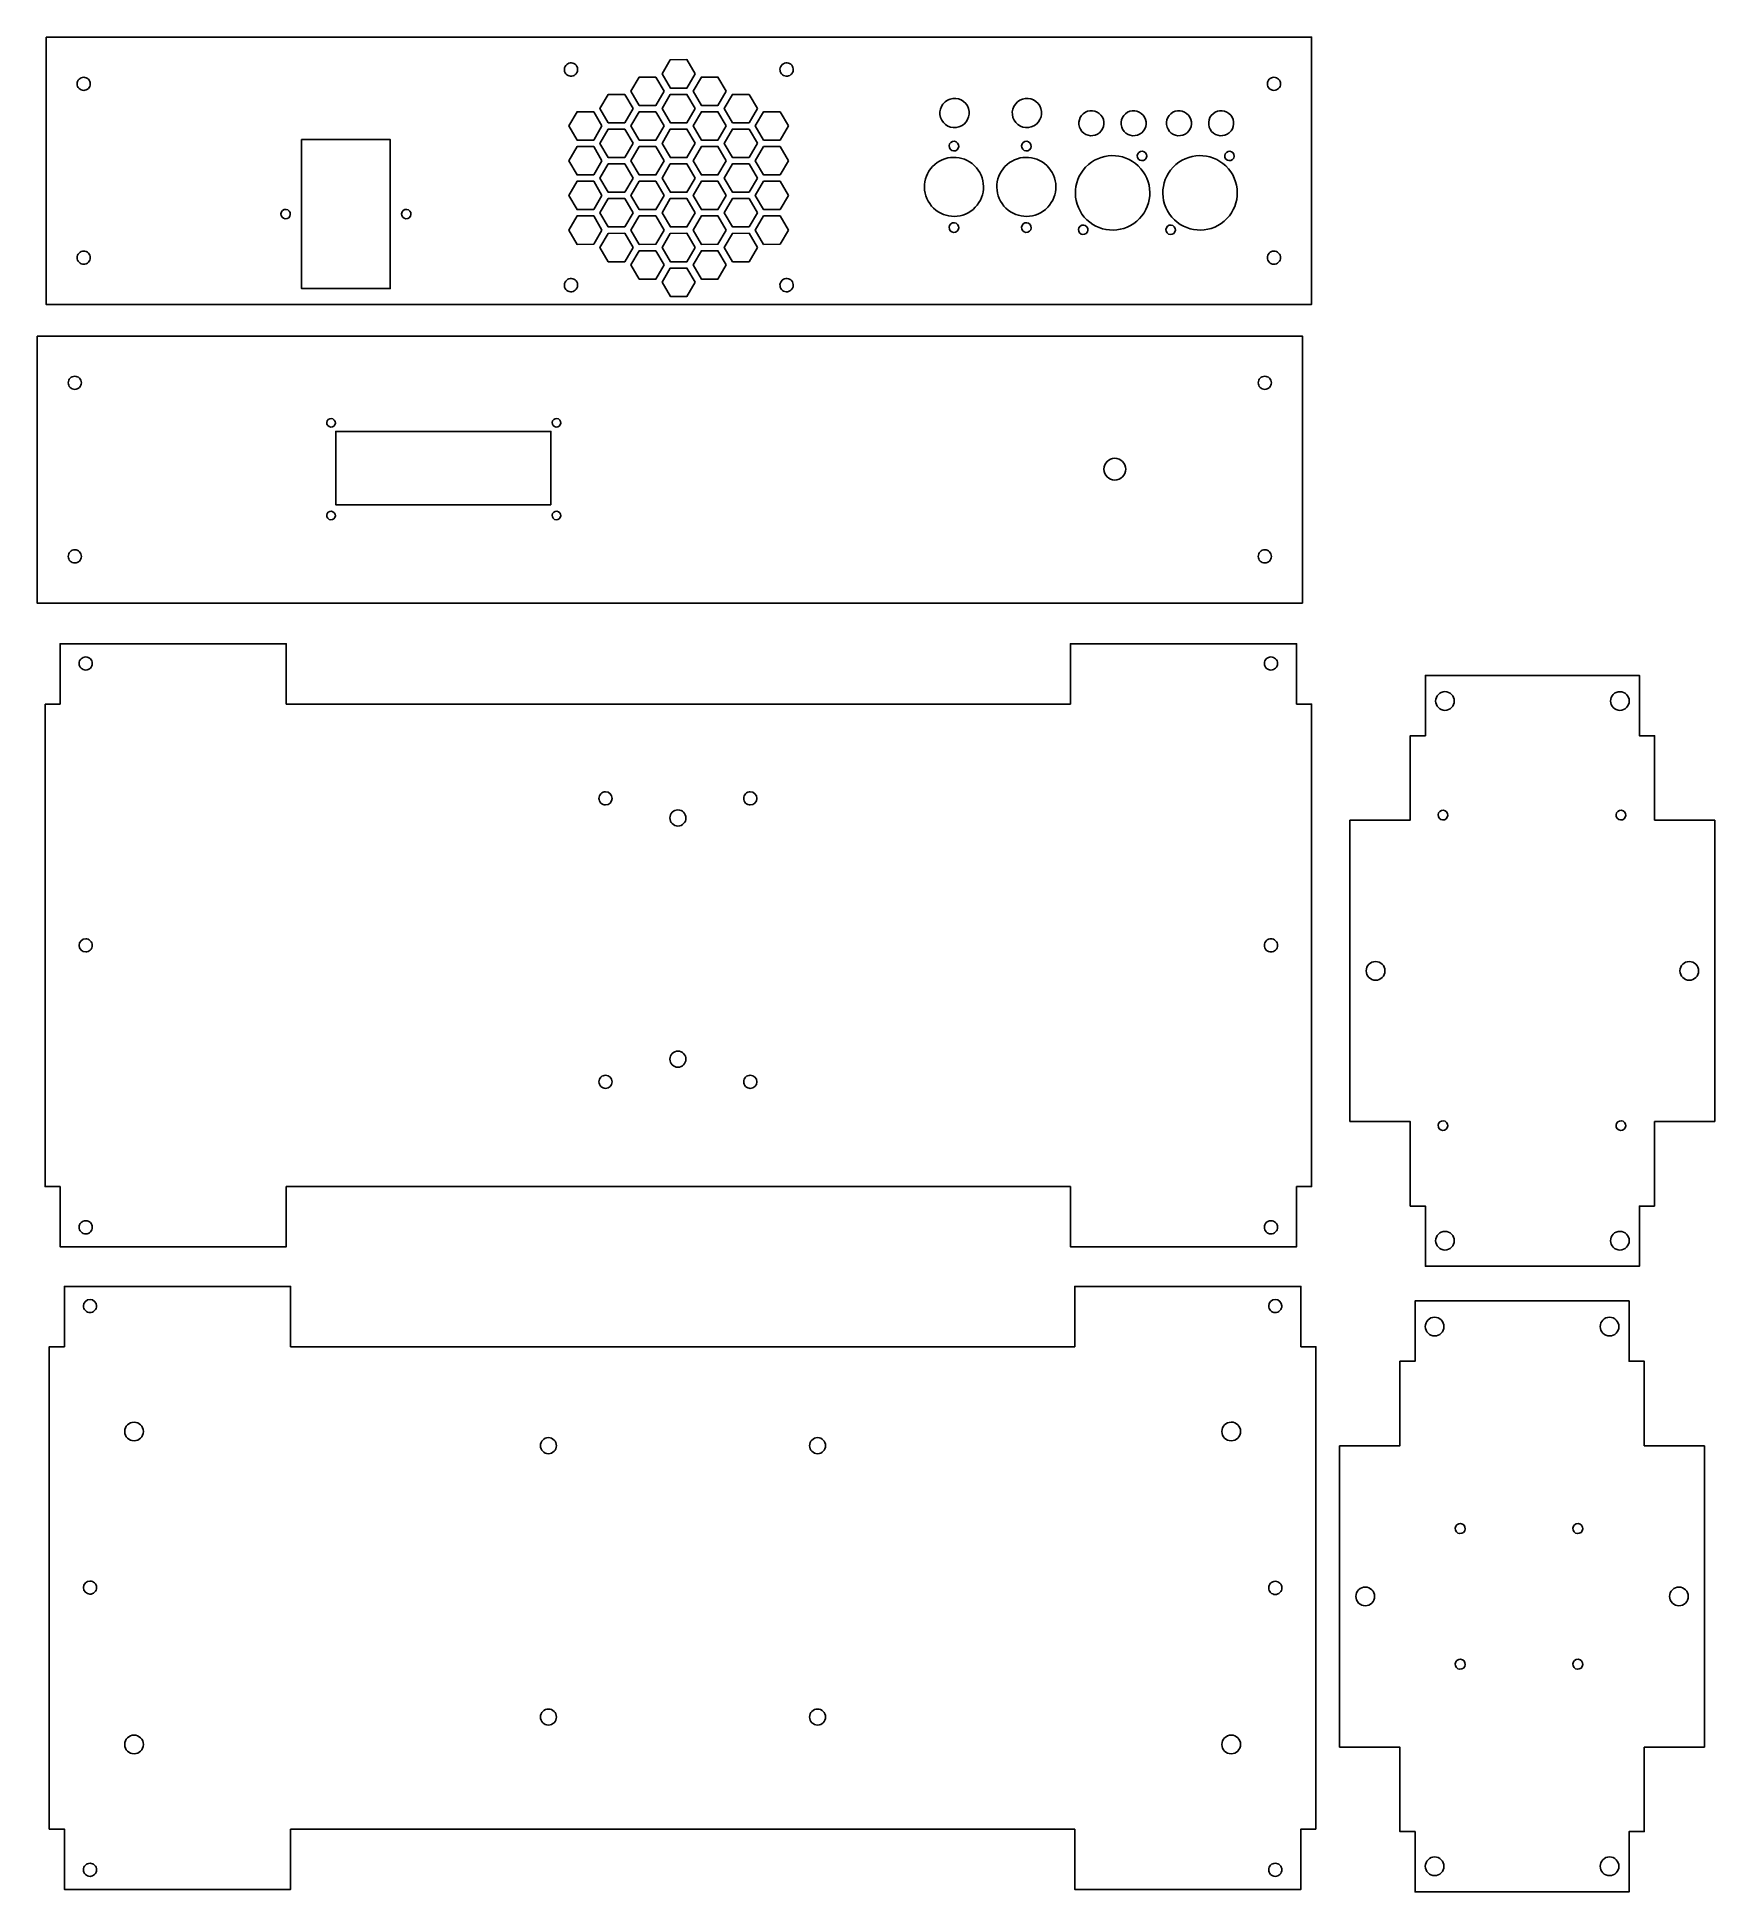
# Model space of a CAD drawing. Extents: x 15 to 571, y 9 to 624.
import ezdxf

# ---------------------------------------------------------------- set-up
doc = ezdxf.new("R2010")
doc.units = 0
doc.layers.add('Layer_1', color=7, linetype='CONTINUOUS')

msp = doc.modelspace()

# ---------------------------------------------------------------- linework, layer by layer
at = {"layer": 'Layer_1', "color": 7}
for points in [[(18.12988, 624.259657), (437.777731, 624.259657), (437.777731, 535.611789), (18.12988, 535.611789)], [(233.380587, 612.070382), (230.638019, 607.363127), (225.146224, 607.359158), (222.397, 612.06263), (225.139565, 616.769858), (230.631362, 616.773827)], [(223.076566, 606.310376), (220.333999, 601.603121), (214.842204, 601.599153), (212.092979, 606.302598), (214.835544, 611.009853), (220.327342, 611.013821)], [(243.684586, 606.310376), (240.942021, 601.603121), (235.450224, 601.599153), (232.700999, 606.302598), (235.443564, 611.009853), (240.935362, 611.013821)], [(212.772567, 600.550371), (210.029999, 595.843116), (204.538204, 595.839412), (201.78898, 600.542857), (204.531545, 605.250112), (210.023342, 605.253816)], [(233.380587, 600.550371), (230.638019, 595.843116), (225.146224, 595.839412), (222.397, 600.542857), (225.139565, 605.250112), (230.631362, 605.253816)], [(253.988586, 600.550371), (251.246021, 595.843116), (245.754223, 595.839412), (243.004999, 600.542857), (245.747564, 605.250112), (251.239361, 605.253816)], [(202.468567, 594.790392), (199.726, 590.083137), (194.234205, 590.079433), (191.48498, 594.782878), (194.227545, 599.490133), (199.719343, 599.493837)], [(223.076566, 594.790392), (220.333999, 590.083137), (214.842204, 590.079433), (212.092979, 594.782878), (214.835544, 599.490133), (220.327342, 599.493837)], [(243.684586, 594.790392), (240.942021, 590.083137), (235.450224, 590.079433), (232.700999, 594.782878), (235.443564, 599.490133), (240.935362, 599.493837)], [(264.292485, 594.790392), (261.54992, 590.083137), (256.058125, 590.079433), (253.3089, 594.782878), (256.051465, 599.490133), (261.543263, 599.493837)], [(212.772567, 589.030386), (210.029999, 584.323131), (204.538204, 584.319162), (201.78898, 589.022607), (204.531545, 593.729862), (210.023342, 593.733831)], [(233.380587, 589.030386), (230.638019, 584.323131), (225.146224, 584.319162), (222.397, 589.022607), (225.139565, 593.729862), (230.631362, 593.733831)], [(253.988586, 589.030386), (251.246021, 584.323131), (245.754223, 584.319162), (243.004999, 589.022607), (245.747564, 593.729862), (251.239361, 593.733831)], [(102.86147, 590.275727), (132.296191, 590.275727), (132.296191, 540.841027), (102.86147, 540.841027)], [(202.468567, 583.27038), (199.726, 578.563125), (194.234205, 578.559421), (191.48498, 583.262866), (194.227545, 587.970121), (199.719343, 587.973825)], [(223.076566, 583.27038), (220.333999, 578.563125), (214.842204, 578.559421), (212.092979, 583.262866), (214.835544, 587.970121), (220.327342, 587.973825)], [(243.684586, 583.27038), (240.942021, 578.563125), (235.450224, 578.559421), (232.700999, 583.262866), (235.443564, 587.970121), (240.935362, 587.973825)], [(264.292485, 583.27038), (261.54992, 578.563125), (256.058125, 578.559421), (253.3089, 583.262866), (256.051465, 587.970121), (261.543263, 587.973825)], [(212.772567, 577.510375), (210.029999, 572.80312), (204.538204, 572.799151), (201.78898, 577.502596), (204.531545, 582.209851), (210.023342, 582.21382)], [(233.380587, 577.510375), (230.638019, 572.80312), (225.146224, 572.799151), (222.397, 577.502596), (225.139565, 582.209851), (230.631362, 582.21382)], [(253.988586, 577.510375), (251.246021, 572.80312), (245.754223, 572.799151), (243.004999, 577.502596), (245.747564, 582.209851), (251.239361, 582.21382)], [(202.468567, 571.750369), (199.726, 567.043114), (194.234205, 567.03941), (191.48498, 571.742855), (194.227545, 576.45011), (199.719343, 576.453814)], [(223.076566, 571.750369), (220.333999, 567.043114), (214.842204, 567.03941), (212.092979, 571.742855), (214.835544, 576.45011), (220.327342, 576.453814)], [(243.684586, 571.750369), (240.942021, 567.043114), (235.450224, 567.03941), (232.700999, 571.742855), (235.443564, 576.45011), (240.935362, 576.453814)], [(264.292485, 571.750369), (261.54992, 567.043114), (256.058125, 567.03941), (253.3089, 571.742855), (256.051465, 576.45011), (261.543263, 576.453814)], [(212.772567, 565.990364), (210.029999, 561.283116), (204.538204, 561.279254), (201.78898, 565.982691), (204.531545, 570.689946), (210.023342, 570.693914)], [(233.380587, 565.990364), (230.638019, 561.283116), (225.146224, 561.279254), (222.397, 565.982691), (225.139565, 570.689946), (230.631362, 570.693914)], [(253.988586, 565.990364), (251.246021, 561.283116), (245.754223, 561.279254), (243.004999, 565.982691), (245.747564, 570.689946), (251.239361, 570.693914)], [(202.468567, 560.230384), (199.726, 555.523137), (194.234205, 555.519274), (191.48498, 560.222719), (194.227545, 564.929966), (199.719343, 564.933935)], [(223.076566, 560.230384), (220.333999, 555.523137), (214.842204, 555.519274), (212.092979, 560.222719), (214.835544, 564.929966), (220.327342, 564.933935)], [(243.684586, 560.230384), (240.942021, 555.523137), (235.450224, 555.519274), (232.700999, 560.222719), (235.443564, 564.929966), (240.935362, 564.933935)], [(264.292485, 560.230384), (261.54992, 555.523137), (256.058125, 555.519274), (253.3089, 560.222719), (256.051465, 564.929966), (261.543263, 564.933935)], [(212.772567, 554.470384), (210.029999, 549.763137), (204.538204, 549.759274), (201.78898, 554.462719), (204.531545, 559.169974), (210.023342, 559.173837)], [(233.380587, 554.470384), (230.638019, 549.763137), (225.146224, 549.759274), (222.397, 554.462719), (225.139565, 559.169974), (230.631362, 559.173837)], [(253.988586, 554.470384), (251.246021, 549.763137), (245.754223, 549.759274), (243.004999, 554.462719), (245.747564, 559.169974), (251.239361, 559.173837)], [(223.076566, 548.710376), (220.333999, 544.003126), (214.842204, 543.999263), (212.092979, 548.702711), (214.835544, 553.409963), (220.327342, 553.413826)], [(233.380587, 542.950365), (230.638019, 538.243118), (225.146224, 538.239255), (222.397, 542.9427), (225.139565, 547.649955), (230.631362, 547.653818)], [(243.684586, 548.710376), (240.942021, 544.003126), (235.450224, 543.999263), (232.700999, 548.702711), (235.443564, 553.409963), (240.935362, 553.413826)], [(15.17414, 525.108357), (434.742934, 525.108357), (434.742934, 436.539568), (15.17414, 436.539568)]]:
    msp.add_lwpolyline(points, close=True, dxfattribs=at)
at = {"layer": 'Layer_1', "color": 5}
msp.add_lwpolyline([(185.557279, 469.154528), (114.218371, 469.154528), (114.218371, 493.493448), (185.557279, 493.493448)], close=True, dxfattribs=at)
at = {"layer": 'Layer_1', "color": 7}
for points in [[(17.79172, 403.015947), (22.79172, 403.015947), (22.79172, 423.015957), (97.79172, 423.015957), (97.79172, 403.015957)], [(357.791729, 403.015957), (357.791729, 423.015957), (432.791738, 423.015957), (432.791738, 403.015957), (437.791728, 403.015957), (437.791728, 243.015952), (432.791738, 243.015952), (432.791738, 223.015952), (357.791729, 223.015952), (357.791729, 243.015952), (97.79172, 243.015952), (97.79172, 223.015952), (22.79172, 223.015952), (22.79172, 243.015952), (17.79172, 243.015952), (17.79172, 403.015947)], [(450.497707, 364.550298), (470.49772, 364.550298), (470.49772, 392.549877), (475.49771, 392.549877), (475.49771, 412.550876), (546.497722, 412.550876), (546.497722, 392.549877), (551.497712, 392.550935), (551.497712, 364.550306), (571.497725, 364.550306)], [(551.497712, 236.549869), (546.497722, 236.549869), (546.497722, 216.550869), (475.49771, 216.550869), (475.49771, 236.549869), (470.49772, 236.549869), (470.49772, 264.550278), (450.497707, 264.550278)], [(571.497725, 264.550228), (551.497712, 264.550228), (551.497712, 236.549869)], [(99.21661, 29.866028), (99.21661, 9.866042), (24.21651, 9.866042), (24.21651, 29.866028), (19.21651, 29.866028), (19.21651, 189.866028), (24.21651, 189.866028), (24.21651, 209.866039), (99.21661, 209.866039), (99.21661, 189.866028), (359.21651, 189.866028), (359.21651, 209.866039), (434.216307, 209.866039), (434.216307, 189.866028), (439.216297, 189.866028), (439.216297, 29.866028)], [(467.068985, 185.054607), (472.068975, 185.054607), (472.068975, 205.053609), (543.068986, 205.053609), (543.068986, 185.054607), (548.068976, 185.054607), (548.068976, 157.054208), (568.068989, 157.054208)], [(447.068972, 157.055309), (467.068985, 157.055309), (467.068985, 185.054607)], [(568.068989, 57.054207), (548.068976, 57.054207), (548.068976, 29.054604), (543.068986, 29.054604), (543.068986, 9.053612), (472.068975, 9.053612), (472.068975, 29.054604), (467.068985, 29.054604), (467.068985, 57.055207), (447.068972, 57.055207)], [(439.216297, 29.866028), (434.216307, 29.866028), (434.216307, 9.866042), (359.21651, 9.866042), (359.21651, 29.866028)]]:
    msp.add_lwpolyline(points, dxfattribs=at)
at = {"layer": 'Layer_1', "color": 5}
for points in [[(190.766671, 615.161774), (191.690871, 615.954227), (193.082119, 615.848976), (193.882989, 614.919045)], [(262.26661, 615.161774), (263.19081, 615.954227), (264.582061, 615.848976), (265.382931, 614.919045)], [(190.524511, 612.052364), (189.73414, 612.978326), (189.842471, 614.369347), (190.766671, 615.161774)], [(193.63337, 611.803285), (192.705651, 611.014959), (191.31488, 611.126375), (190.524511, 612.052364)], [(193.882989, 614.919045), (194.675609, 613.982103), (194.56109, 612.591585), (193.63337, 611.803285)], [(262.02445, 612.052364), (261.234079, 612.978326), (261.34241, 614.369347), (262.26661, 615.161774)], [(265.133323, 611.803285), (264.20559, 611.014959), (262.814821, 611.126375), (262.02445, 612.052364)], [(265.382931, 614.919045), (266.175543, 613.982103), (266.061031, 612.591585), (265.133323, 611.803285)], [(190.524511, 540.552377), (189.73414, 541.478348), (189.842471, 542.869357), (190.766671, 543.661798)], [(190.766671, 543.661798), (191.690879, 544.454227), (193.082119, 544.348987), (193.882989, 543.419069)], [(193.882989, 543.419069), (194.675609, 542.482119), (194.56109, 541.091598), (193.63337, 540.303288)], [(262.02445, 540.552377), (261.234079, 541.478348), (261.34241, 542.869357), (262.26661, 543.661798)], [(262.26661, 543.661798), (263.190821, 544.454227), (264.582061, 544.348987), (265.382931, 543.419069)], [(265.382931, 543.419069), (266.175543, 542.482119), (266.061031, 541.091598), (265.133323, 540.303288)], [(193.63337, 540.303288), (192.705651, 539.514978), (191.31488, 539.626407), (190.524511, 540.552377)], [(265.133323, 540.303288), (264.20559, 539.514978), (262.814821, 539.626407), (262.02445, 540.552377)], [(111.552159, 495.397287), (111.03969, 496.003069), (111.113729, 496.902099), (111.713539, 497.411779)], [(113.56698, 495.240367), (112.96945, 494.728028), (112.069949, 494.796069), (111.552159, 495.397287)], [(111.713539, 497.411779), (112.31335, 497.921457), (113.212539, 497.849418), (113.72355, 497.250738)], [(113.72355, 497.250738), (114.234561, 496.652057), (114.16452, 495.752707), (113.56698, 495.240367)], [(186.302179, 495.397287), (185.789721, 496.003069), (185.863759, 496.902099), (186.46357, 497.411779)], [(188.31701, 495.240367), (187.719481, 494.728028), (186.819979, 494.796069), (186.302179, 495.397287)], [(186.46357, 497.411779), (187.06338, 497.921457), (187.962569, 497.849418), (188.47358, 497.250738)], [(188.47358, 497.250738), (188.984591, 496.652057), (188.914551, 495.752707), (188.31701, 495.240367)], [(111.552159, 464.647279), (111.03969, 465.253048), (111.113729, 466.152078), (111.713539, 466.661759)], [(113.56698, 464.490347), (112.96944, 463.978008), (112.069949, 464.046059), (111.552159, 464.647279)], [(111.713539, 466.661759), (112.31335, 467.171439), (113.212539, 467.099398), (113.72355, 466.500717)], [(113.72355, 466.500717), (114.234561, 465.902037), (114.16452, 465.002689), (113.56698, 464.490347)], [(186.302179, 464.647279), (185.789721, 465.253048), (185.863759, 466.152078), (186.46357, 466.661759)], [(188.31701, 464.490347), (187.71947, 463.978008), (186.819979, 464.046059), (186.302179, 464.647279)], [(186.46357, 466.661759), (187.06338, 467.171439), (187.962569, 467.099398), (188.47358, 466.500717)], [(188.47358, 466.500717), (188.984591, 465.902037), (188.914551, 465.002689), (188.31701, 464.490347)], [(485.78262, 128.496808), (485.18916, 129.195189), (485.273059, 130.242137), (485.97013, 130.837119)], [(485.97013, 130.837119), (486.667201, 131.432098), (487.714343, 131.350548), (488.310873, 130.654818)], [(488.310873, 130.654818), (488.907429, 129.959089), (488.828212, 128.911778), (488.128178, 128.308898)], [(524.782653, 128.496808), (524.189193, 129.195189), (524.273092, 130.242137), (524.970163, 130.837119)], [(524.970163, 130.837119), (525.667208, 131.432098), (526.714376, 131.350548), (527.310906, 130.654818)], [(527.310906, 130.654818), (527.907462, 129.959089), (527.828219, 128.911778), (527.128184, 128.308888)], [(488.128178, 128.308898), (487.422825, 127.712218), (486.376054, 127.798427), (485.78262, 128.496808)], [(527.128184, 128.308888), (526.422858, 127.712207), (525.376087, 127.798427), (524.782653, 128.496808)], [(485.97013, 85.837119), (486.667201, 86.432098), (487.714343, 86.350548), (488.310873, 85.654819)], [(524.970163, 85.837119), (525.667208, 86.432098), (526.714376, 86.350548), (527.310906, 85.654819)], [(485.78262, 83.496808), (485.18916, 84.195189), (485.273059, 85.242137), (485.97013, 85.837119)], [(488.128178, 83.308888), (487.422825, 82.712207), (486.376054, 82.798427), (485.78262, 83.496808)], [(488.310873, 85.654819), (488.907429, 84.959089), (488.828212, 83.911778), (488.128178, 83.308888)], [(524.782653, 83.496808), (524.189193, 84.195189), (524.273092, 85.242137), (524.970163, 85.837119)], [(527.128184, 83.308888), (526.422858, 82.712207), (525.376087, 82.798427), (524.782653, 83.496808)], [(527.310906, 85.654819), (527.907462, 84.959089), (527.828219, 83.911778), (527.128184, 83.308888)]]:
    msp.add_open_spline(points, degree=3, dxfattribs=at)
at = {"layer": 'Layer_1', "color": 7}
for points in [[(28.448381, 608.752957), (28.448381, 609.330675), (28.677881, 609.884739), (29.086395, 610.293255)], [(29.086395, 610.293255), (29.494909, 610.701772), (30.048975, 610.931271), (30.626701, 610.931271)], [(30.626701, 610.931271), (31.204427, 610.931271), (31.75849, 610.701772), (32.167004, 610.293255)], [(32.167005, 610.293255), (32.575519, 609.884739), (32.805021, 609.330675), (32.805021, 608.752957)], [(423.108385, 608.752957), (423.108385, 609.330675), (423.337884, 609.884739), (423.746401, 610.293255)], [(423.746401, 610.293255), (424.154918, 610.701772), (424.708981, 610.931271), (425.286699, 610.931271)], [(425.286699, 610.931271), (425.864443, 610.931271), (426.418507, 610.701772), (426.827024, 610.293255)], [(426.827024, 610.293255), (427.235541, 609.884739), (427.46504, 609.330675), (427.46504, 608.752957)], [(29.086395, 607.212632), (28.677881, 607.621149), (28.448381, 608.175213), (28.448381, 608.752957)], [(30.626701, 606.574616), (30.048975, 606.574616), (29.494909, 606.804142), (29.086395, 607.212632)], [(32.167005, 607.212632), (31.75849, 606.804142), (31.204427, 606.574616), (30.626701, 606.574616)], [(32.805021, 608.752957), (32.805021, 608.175213), (32.575519, 607.621149), (32.167005, 607.212632)], [(316.218491, 602.779168), (318.250332, 604.521238), (321.308968, 604.289886), (323.069664, 602.245556)], [(340.218474, 602.779168), (342.250342, 604.521238), (345.308978, 604.289886), (347.069648, 602.245556)], [(423.746401, 607.212632), (423.337884, 607.621149), (423.108385, 608.175213), (423.108385, 608.752957)], [(425.286699, 606.574616), (424.708981, 606.574616), (424.154918, 606.804142), (423.746401, 607.212632)], [(426.827024, 607.212632), (426.418507, 606.804142), (425.864443, 606.574616), (425.286699, 606.574616)], [(427.46504, 608.752957), (427.46504, 608.175213), (427.235541, 607.621149), (426.827024, 607.212632)], [(315.68607, 595.943419), (313.948471, 597.979071), (314.186623, 601.037072), (316.218491, 602.779168)], [(323.069664, 602.245556), (324.812237, 600.185775), (324.560459, 597.128859), (322.520892, 595.395838)], [(339.68608, 595.943419), (337.948455, 597.979071), (338.186633, 601.037072), (340.218474, 602.779168)], [(347.069648, 602.245556), (348.812247, 600.185775), (348.560469, 597.128859), (346.520876, 595.395838)], [(361.612074, 592.996437), (360.125857, 594.737634), (360.329559, 597.353305), (362.067449, 598.843385)], [(362.067449, 598.843385), (363.805311, 600.333465), (366.421432, 600.135584), (367.927361, 598.386979)], [(367.927361, 598.386979), (369.417812, 596.625145), (369.202467, 594.0104), (367.45799, 592.528072)], [(375.603638, 592.996437), (374.11742, 594.737634), (374.321149, 597.353305), (376.059012, 598.843385)], [(376.059012, 598.843385), (377.796901, 600.333465), (380.412995, 600.135584), (381.918951, 598.386979)], [(381.918951, 598.386979), (383.409402, 596.625145), (383.194057, 594.0104), (381.449554, 592.528072)], [(390.642475, 592.996437), (389.156258, 594.737634), (389.35996, 597.353305), (391.097849, 598.843385)], [(391.097849, 598.843385), (392.835712, 600.333465), (395.451833, 600.135584), (396.957762, 598.386979)], [(396.957762, 598.386979), (398.448212, 596.625145), (398.232868, 594.0104), (396.488391, 592.528072)], [(404.634118, 592.996437), (403.1479, 594.737634), (403.351603, 597.353305), (405.089466, 598.843385)], [(405.089466, 598.843385), (406.827329, 600.333492), (409.443449, 600.13561), (410.949405, 598.386979)], [(410.949405, 598.386979), (412.439855, 596.625145), (412.224511, 594.0104), (410.480007, 592.528072)], [(322.520892, 595.395838), (320.481299, 593.662817), (317.423721, 593.907768), (315.68607, 595.943419)], [(346.520876, 595.395838), (344.481309, 593.662817), (341.423704, 593.907768), (339.68608, 595.943419)], [(367.45799, 592.528072), (365.713486, 591.045717), (363.098292, 591.255267), (361.612074, 592.996437)], [(381.449554, 592.528072), (379.705076, 591.045717), (377.089882, 591.255241), (375.603638, 592.996437)], [(396.488391, 592.528072), (394.743887, 591.045717), (392.128693, 591.255241), (390.642475, 592.996437)], [(410.480007, 592.528072), (408.73553, 591.045717), (406.120335, 591.255241), (404.634118, 592.996437)], [(312.819124, 582.020383), (316.916779, 585.533785), (323.085195, 585.067219), (326.63601, 580.944243)], [(317.971805, 587.048683), (317.39803, 587.720884), (317.476664, 588.730666), (318.147621, 589.305923)], [(320.228727, 586.867867), (319.55523, 586.2956), (318.54558, 586.376483), (317.971805, 587.048683)], [(318.147621, 589.305923), (318.818551, 589.88118), (319.828545, 589.804769), (320.40994, 589.129711)], [(320.40994, 589.129711), (320.985383, 588.449546), (320.902224, 587.440134), (320.228727, 586.867867)], [(336.819108, 582.020383), (340.916789, 585.533785), (347.085179, 585.067219), (350.635993, 580.944243)], [(341.971789, 587.048683), (341.398013, 587.720884), (341.476674, 588.730666), (342.147604, 589.305923)], [(344.228737, 586.867867), (343.555241, 586.2956), (342.545591, 586.376483), (341.971789, 587.048683)], [(342.147604, 589.305923), (342.818561, 589.88118), (343.828529, 589.804769), (344.409951, 589.129711)], [(344.409951, 589.129711), (344.985366, 588.449546), (344.902208, 587.440134), (344.228737, 586.867867)], [(363.75684, 581.968789), (368.925316, 586.401856), (376.70568, 585.813132), (381.184441, 580.610974)], [(380.349707, 583.819814), (379.787468, 584.478521), (379.864541, 585.468036), (380.522004, 586.031757)], [(380.522004, 586.031757), (381.179467, 586.595479), (382.169194, 586.520628), (382.738921, 585.859117)], [(382.738921, 585.859117), (383.302801, 585.192578), (383.221336, 584.203407), (382.561359, 583.642596)], [(392.75684, 581.968789), (397.925316, 586.401856), (405.70568, 585.813132), (410.184441, 580.610974)], [(409.349707, 583.819814), (408.787468, 584.478521), (408.864541, 585.468036), (409.522004, 586.031757)], [(409.522004, 586.031757), (410.179467, 586.595479), (411.169194, 586.520628), (411.738948, 585.859117)], [(411.738948, 585.859117), (412.302801, 585.192578), (412.221336, 584.203407), (411.561359, 583.642596)], [(311.745445, 568.234136), (308.241144, 572.339596), (308.721469, 578.506954), (312.819124, 582.020383)], [(326.63601, 580.944243), (330.150285, 576.790073), (329.642523, 570.624911), (325.529258, 567.129765)], [(335.745429, 568.234136), (332.241155, 572.339596), (332.721453, 578.506954), (336.819108, 582.020383)], [(350.635993, 580.944243), (354.150269, 576.790073), (353.642533, 570.624911), (349.529268, 567.129765)], [(362.40257, 564.574023), (357.98252, 569.754088), (358.588363, 577.535748), (363.75684, 581.968789)], [(381.184441, 580.610974), (385.617059, 575.369472), (384.976608, 567.59059), (379.788446, 563.180594)], [(382.561359, 583.642596), (381.901383, 583.081812), (380.912, 583.161081), (380.349707, 583.819814)], [(391.40257, 564.574023), (386.98252, 569.754088), (387.588363, 577.535748), (392.75684, 581.968789)], [(410.184441, 580.610974), (414.617059, 575.369472), (413.976608, 567.59059), (408.788447, 563.180594)], [(411.561359, 583.642596), (410.901383, 583.081812), (409.912, 583.161081), (409.349707, 583.819814)], [(96.387669, 564.541638), (95.827062, 565.198386), (95.903899, 566.184991), (96.559431, 566.747045)], [(96.559431, 566.747045), (97.214968, 567.3091), (98.201779, 567.234461), (98.769834, 566.574908)], [(98.769834, 566.574908), (99.332042, 565.910354), (99.250812, 564.924093), (98.59278, 564.364975)], [(136.387671, 564.541638), (135.827061, 565.198386), (135.903899, 566.184991), (136.55943, 566.747045)], [(136.55943, 566.747045), (137.21497, 567.3091), (138.201781, 567.234461), (138.769839, 566.574908)], [(138.769839, 566.574908), (139.332039, 565.910354), (139.250809, 564.924093), (138.59278, 564.364975)], [(325.529258, 567.129765), (321.415992, 563.634619), (315.249719, 564.128649), (311.745445, 568.234136)], [(349.529268, 567.129765), (345.416002, 563.634619), (339.249729, 564.128649), (335.745429, 568.234136)], [(98.59278, 564.364975), (97.934746, 563.805858), (96.948281, 563.884889), (96.387669, 564.541638)], [(138.59278, 564.364975), (137.93475, 563.805858), (136.94828, 563.884889), (136.387671, 564.541638)], [(317.971805, 560.048658), (317.39803, 560.720858), (317.476664, 561.730625), (318.147621, 562.305908)], [(320.228727, 559.867839), (319.55523, 559.295569), (318.54558, 559.376458), (317.971805, 560.048658)], [(318.147621, 562.305908), (318.818551, 562.881139), (319.828545, 562.804754), (320.40994, 562.129696)], [(320.40994, 562.129696), (320.985383, 561.449537), (320.902224, 560.440109), (320.228727, 559.867839)], [(341.971789, 560.048658), (341.398013, 560.720858), (341.476674, 561.730625), (342.147604, 562.305908)], [(344.228737, 559.867839), (343.555241, 559.295569), (342.545591, 559.376458), (341.971789, 560.048658)], [(342.147604, 562.305908), (342.818561, 562.881139), (343.828529, 562.804754), (344.409951, 562.129696)], [(344.409951, 562.129696), (344.985366, 561.449537), (344.902208, 560.440109), (344.228737, 559.867839)], [(360.849651, 559.319469), (360.287385, 559.978178), (360.364458, 560.967717), (361.021948, 561.531439)], [(361.021948, 561.531439), (361.679411, 562.095168), (362.669138, 562.020291), (363.238865, 561.358769)], [(379.788446, 563.180594), (374.600285, 558.770599), (366.82262, 559.393957), (362.40257, 564.574023)], [(363.238865, 561.358769), (363.802745, 560.692249), (363.72128, 559.703067), (363.061303, 559.142277)], [(389.849651, 559.319469), (389.287385, 559.978178), (389.364458, 560.967717), (390.021948, 561.531439)], [(390.021948, 561.531439), (390.679411, 562.095168), (391.669138, 562.020291), (392.238865, 561.358769)], [(408.788447, 563.180594), (403.600285, 558.770599), (395.82262, 559.393957), (391.40257, 564.574023)], [(392.238865, 561.358769), (392.802745, 560.692249), (392.72128, 559.703067), (392.061303, 559.142277)], [(363.061303, 559.142277), (362.401326, 558.581488), (361.411943, 558.660757), (360.849651, 559.319469)], [(392.061303, 559.142277), (391.401326, 558.581488), (390.411917, 558.660757), (389.849651, 559.319469)], [(28.448381, 551.092967), (28.448381, 551.670693), (28.677881, 552.224759), (29.086395, 552.633273)], [(29.086395, 549.552664), (28.677881, 549.961178), (28.448381, 550.515242), (28.448381, 551.092967)], [(29.086395, 552.633273), (29.494909, 553.041788), (30.048975, 553.271287), (30.626701, 553.271287)], [(30.626701, 548.914647), (30.048975, 548.914647), (29.494909, 549.14415), (29.086395, 549.552664)], [(30.626701, 553.271287), (31.204427, 553.271287), (31.75849, 553.041788), (32.167004, 552.633273)], [(32.167005, 549.552664), (31.75849, 549.14415), (31.204427, 548.914647), (30.626701, 548.914647)], [(32.167005, 552.633273), (32.575519, 552.224759), (32.805021, 551.670693), (32.805021, 551.092967)], [(32.805021, 551.092967), (32.805021, 550.515242), (32.575519, 549.961178), (32.167005, 549.552664)], [(423.108385, 551.092967), (423.108385, 551.670693), (423.337884, 552.224759), (423.746401, 552.633273)], [(423.746401, 549.552664), (423.337884, 549.961178), (423.108385, 550.515242), (423.108385, 551.092967)], [(423.746401, 552.633273), (424.154918, 553.041788), (424.708981, 553.271287), (425.286699, 553.271287)], [(425.286699, 548.914647), (424.708981, 548.914647), (424.154918, 549.14415), (423.746401, 549.552664)], [(425.286699, 553.271287), (425.864443, 553.271287), (426.418507, 553.041788), (426.827024, 552.633273)], [(426.827024, 549.552664), (426.418507, 549.14415), (425.864443, 548.914647), (425.286699, 548.914647)], [(426.827024, 552.633273), (427.235541, 552.224759), (427.46504, 551.670693), (427.46504, 551.092967)], [(427.46504, 551.092967), (427.46504, 550.515242), (427.235541, 549.961178), (426.827024, 549.552664)], [(25.4932, 509.601218), (25.4932, 510.178944), (25.722701, 510.733008), (26.131215, 511.141522)], [(26.131215, 511.141522), (26.53973, 511.550036), (27.093794, 511.779538), (27.671519, 511.779538)], [(27.671519, 511.779538), (28.249245, 511.779538), (28.803312, 511.550036), (29.211826, 511.141522)], [(29.211826, 511.141522), (29.62034, 510.733008), (29.849839, 510.178944), (29.849839, 509.601218)], [(420.07319, 509.601197), (420.07319, 510.178925), (420.30269, 510.732989), (420.711207, 511.141503)], [(420.711207, 511.141503), (421.119723, 511.550017), (421.673787, 511.779519), (422.251531, 511.779519)], [(422.251531, 511.779519), (422.829249, 511.779519), (423.383313, 511.550017), (423.79183, 511.141503)], [(423.79183, 511.141503), (424.200346, 510.732989), (424.429846, 510.178925), (424.429846, 509.601197)], [(26.131215, 508.060914), (25.722701, 508.469428), (25.4932, 509.023492), (25.4932, 509.601218)], [(27.671519, 507.422898), (27.093794, 507.422898), (26.53973, 507.6524), (26.131215, 508.060914)], [(29.211826, 508.060914), (28.803312, 507.6524), (28.249245, 507.422898), (27.671519, 507.422898)], [(29.849839, 509.601218), (29.849839, 509.023492), (29.62034, 508.469428), (29.211826, 508.060914)], [(420.711207, 508.060893), (420.30269, 508.469407), (420.07319, 509.023471), (420.07319, 509.601197)], [(422.251531, 507.422877), (421.673787, 507.422877), (421.119723, 507.652379), (420.711207, 508.060893)], [(423.79183, 508.060893), (423.383313, 507.652379), (422.829249, 507.422877), (422.251531, 507.422877)], [(424.429846, 509.601197), (424.429846, 509.023471), (424.200346, 508.469407), (423.79183, 508.060893)], [(368.904917, 480.948949), (368.904917, 482.954033), (370.530358, 484.579477), (372.53545, 484.579477)], [(372.53545, 477.318419), (370.530358, 477.318419), (368.904917, 478.943862), (368.904917, 480.948949)], [(372.53545, 484.579477), (373.498322, 484.579479), (374.42177, 484.196979), (375.102623, 483.516122)], [(375.102623, 483.516122), (375.783475, 482.835267), (376.165983, 481.911826), (376.165983, 480.948949)], [(376.165983, 480.948949), (376.165983, 479.986069), (375.783475, 479.062629), (375.102623, 478.381774)], [(375.102623, 478.381774), (374.42177, 477.700916), (373.498322, 477.318416), (372.53545, 477.318419)], [(25.4932, 452.021228), (25.4932, 452.598953), (25.722701, 453.15302), (26.131215, 453.561534)], [(26.131215, 450.480924), (25.722701, 450.889438), (25.4932, 451.443502), (25.4932, 452.021228)], [(26.131215, 453.561534), (26.53973, 453.970048), (27.093794, 454.199548), (27.671519, 454.199548)], [(27.671519, 449.842908), (27.093794, 449.842908), (26.53973, 450.07241), (26.131215, 450.480924)], [(27.671519, 454.199548), (28.249245, 454.199548), (28.803312, 453.970048), (29.211826, 453.561534)], [(29.211826, 450.480924), (28.803312, 450.07241), (28.249245, 449.842908), (27.671519, 449.842908)], [(29.211826, 453.561534), (29.62034, 453.15302), (29.849839, 452.598953), (29.849839, 452.021228)], [(29.849839, 452.021228), (29.849839, 451.443502), (29.62034, 450.889438), (29.211826, 450.480924)], [(420.07319, 452.021228), (420.07319, 452.598953), (420.30269, 453.15302), (420.711207, 453.561534)], [(420.711207, 450.480924), (420.30269, 450.889438), (420.07319, 451.443502), (420.07319, 452.021228)], [(420.711207, 453.561534), (421.119723, 453.970048), (421.673787, 454.199548), (422.251531, 454.199548)], [(422.251531, 449.842908), (421.673787, 449.842908), (421.119723, 450.07241), (420.711207, 450.480924)], [(422.251531, 454.199548), (422.829249, 454.199548), (423.383313, 453.970048), (423.79183, 453.561534)], [(423.79183, 450.480924), (423.383313, 450.07241), (422.829249, 449.842908), (422.251531, 449.842908)], [(423.79183, 453.561534), (424.200346, 453.15302), (424.429846, 452.598953), (424.429846, 452.021228)], [(424.429846, 452.021228), (424.429846, 451.443502), (424.200346, 450.889438), (423.79183, 450.480924)], [(29.754005, 418.043193), (30.162519, 418.451707), (30.716585, 418.681209), (31.294311, 418.681209)], [(31.294311, 418.681209), (31.872036, 418.681209), (32.4261, 418.451707), (32.834614, 418.043193)], [(422.754134, 418.043193), (423.162651, 418.451707), (423.716715, 418.681209), (424.294432, 418.681209)], [(424.294432, 418.681209), (424.872176, 418.681209), (425.42624, 418.451707), (425.834757, 418.043193)], [(29.115991, 416.502889), (29.115991, 417.080615), (29.34549, 417.634679), (29.754005, 418.043193)], [(29.754005, 414.962583), (29.34549, 415.371097), (29.115991, 415.925161), (29.115991, 416.502889)], [(31.294311, 414.324569), (30.716585, 414.324569), (30.162519, 414.554069), (29.754005, 414.962583)], [(32.834614, 414.962583), (32.4261, 414.554069), (31.872036, 414.324569), (31.294311, 414.324569)], [(32.834614, 418.043193), (33.243128, 417.634679), (33.472631, 417.080615), (33.472631, 416.502889)], [(33.472631, 416.502889), (33.472631, 415.925161), (33.243128, 415.371097), (32.834614, 414.962583)], [(422.116118, 416.502889), (422.116118, 417.080615), (422.345617, 417.634679), (422.754134, 418.043193)], [(422.754134, 414.962583), (422.345617, 415.371097), (422.116118, 415.925161), (422.116118, 416.502889)], [(424.294432, 414.324569), (423.716715, 414.324569), (423.162651, 414.554069), (422.754134, 414.962583)], [(425.834757, 414.962583), (425.42624, 414.554069), (424.872176, 414.324569), (424.294432, 414.324569)], [(425.834757, 418.043193), (426.243247, 417.634679), (426.472773, 417.080615), (426.472773, 416.502889)], [(426.472773, 416.502889), (426.472773, 415.925161), (426.243247, 415.371097), (425.834757, 414.962583)], [(478.896971, 404.053127), (478.896971, 405.764134), (480.284023, 407.151175), (481.99503, 407.151178)], [(481.99503, 407.151178), (483.706038, 407.151175), (485.093063, 405.764134), (485.093063, 404.053127)], [(536.896998, 404.051179), (536.896998, 405.762184), (538.28405, 407.149225), (539.995057, 407.149228)], [(539.995057, 407.149228), (541.706065, 407.149225), (543.09309, 405.762184), (543.09309, 404.051179)], [(97.79172, 403.015957), (228.933031, 403.016486), (298.575624, 403.015968), (357.791729, 403.015957)], [(481.99503, 400.955078), (480.284023, 400.955081), (478.896971, 402.342122), (478.896971, 404.053127)], [(485.093063, 404.053127), (485.093063, 402.342122), (483.706038, 400.955081), (481.99503, 400.955078)], [(537.804386, 401.860522), (537.223388, 402.44152), (536.896998, 403.229524), (536.896998, 404.051179)], [(539.995057, 400.953117), (539.173394, 400.95312), (538.385385, 401.279523), (537.804386, 401.860522)], [(542.185701, 401.860522), (541.604703, 401.279523), (540.816694, 400.95312), (539.995057, 400.953117)], [(543.09309, 404.051179), (543.09309, 403.229524), (542.7667, 402.44152), (542.185701, 401.860522)], [(571.497725, 364.550248), (571.497963, 224.550938), (571.497725, 404.548829), (571.497725, 264.550228)], [(201.481121, 371.756913), (201.481121, 372.334638), (201.710621, 372.888702), (202.119135, 373.297216)], [(202.119135, 370.216607), (201.710621, 370.625123), (201.481121, 371.179187), (201.481121, 371.756913)], [(202.119135, 373.297216), (202.527651, 373.705733), (203.081715, 373.935233), (203.659441, 373.935233)], [(203.659441, 369.578593), (203.081715, 369.578593), (202.527649, 369.808093), (202.119135, 370.216607)], [(203.659441, 373.935233), (204.862488, 373.935227), (205.83775, 372.959963), (205.83775, 371.756913)], [(205.83775, 371.756913), (205.83775, 370.553863), (204.862488, 369.578598), (203.659441, 369.578593)], [(249.48112, 371.756913), (249.48112, 372.334638), (249.71062, 372.888702), (250.119134, 373.297216)], [(250.119134, 370.216607), (249.71062, 370.625123), (249.48112, 371.179187), (249.48112, 371.756913)], [(250.119134, 373.297216), (250.527651, 373.705733), (251.081715, 373.935233), (251.65944, 373.935233)], [(251.65944, 369.578593), (251.081715, 369.578593), (250.527648, 369.808093), (250.119134, 370.216607)], [(251.65944, 373.935233), (252.86249, 373.935227), (253.83775, 372.959963), (253.83775, 371.756913)], [(253.83775, 371.756913), (253.83775, 370.553863), (252.86249, 369.578598), (251.65944, 369.578593)], [(224.99705, 365.256913), (224.99705, 366.727311), (226.189043, 367.919304), (227.659441, 367.919304)], [(225.776846, 363.374317), (225.27755, 363.873613), (224.99705, 364.550803), (224.99705, 365.256913)], [(227.659441, 362.594522), (226.953331, 362.594522), (226.276141, 362.875022), (225.776846, 363.374317)], [(227.659441, 367.919304), (229.129836, 367.919304), (230.321829, 366.727311), (230.321829, 365.256913)], [(229.542033, 363.374317), (229.042738, 362.875022), (228.36555, 362.594522), (227.659441, 362.594522)], [(230.321829, 365.256913), (230.321829, 364.550803), (230.041328, 363.873613), (229.542033, 363.374317)], [(450.497707, 264.550278), (450.497707, 364.549308), (450.497707, 264.549749), (450.497707, 364.550298)], [(480.115139, 365.177469), (479.543348, 365.850018), (479.624178, 366.858253), (480.295797, 367.431237)], [(482.375078, 364.996502), (481.695495, 364.421896), (480.686904, 364.504919), (480.115139, 365.177469)], [(480.295797, 367.431237), (480.967415, 368.004216), (481.976351, 367.92568), (482.551131, 367.255678)], [(482.551131, 367.255678), (483.125912, 366.585677), (483.04958, 365.577095), (482.375078, 364.996502)], [(539.115132, 365.177469), (538.543341, 365.850018), (538.624171, 366.858253), (539.29579, 367.431237)], [(541.375097, 364.996502), (540.695489, 364.421896), (539.686923, 364.504919), (539.115132, 365.177469)], [(539.29579, 367.431237), (539.967408, 368.004216), (540.97637, 367.92568), (541.551125, 367.255678)], [(541.551125, 367.255678), (542.125905, 366.585677), (542.049573, 365.577095), (541.375097, 364.996502)], [(29.104029, 323.003159), (29.104029, 324.206208), (30.079291, 325.181473), (31.282341, 325.181478)], [(31.282341, 320.82484), (30.079291, 320.824845), (29.104029, 321.80011), (29.104029, 323.003159)], [(31.282341, 325.181478), (31.860067, 325.181478), (32.414131, 324.951978), (32.822645, 324.543464)], [(32.822645, 321.462855), (32.414131, 321.054341), (31.860067, 320.82484), (31.282341, 320.82484)], [(32.822645, 324.543464), (33.231159, 324.134948), (33.460661, 323.580886), (33.460661, 323.003159)], [(33.460661, 323.003159), (33.460661, 322.425433), (33.231159, 321.871369), (32.822645, 321.462855)], [(422.124055, 323.003159), (422.124055, 323.580886), (422.353555, 324.134948), (422.762071, 324.543464)], [(422.762071, 321.462855), (422.353555, 321.871369), (422.124055, 322.425433), (422.124055, 323.003159)], [(422.762071, 324.543464), (423.170588, 324.951978), (423.724652, 325.181478), (424.30237, 325.181478)], [(424.30237, 320.82484), (423.724652, 320.82484), (423.170588, 321.054341), (422.762071, 321.462855)], [(424.30237, 325.181478), (424.880088, 325.181478), (425.434151, 324.951978), (425.842668, 324.543464)], [(425.842668, 321.462855), (425.434151, 321.054341), (424.880088, 320.82484), (424.30237, 320.82484)], [(425.842668, 324.543464), (426.251185, 324.134948), (426.480684, 323.580886), (426.480684, 323.003159)], [(426.480684, 323.003159), (426.480684, 322.425433), (426.251185, 321.871369), (425.842668, 321.462855)], [(455.89698, 314.550138), (455.89698, 316.261143), (457.284005, 317.648186), (458.995013, 317.648188)], [(458.995013, 311.452088), (457.284005, 311.45209), (455.89698, 312.839133), (455.89698, 314.550138)], [(458.995013, 317.648188), (460.70602, 317.648186), (462.093072, 316.261143), (462.093072, 314.550138)], [(462.093072, 314.550138), (462.093072, 312.839133), (460.70602, 311.45209), (458.995013, 311.452088)], [(559.905958, 314.550138), (559.905985, 316.261143), (561.29301, 317.648186), (563.004017, 317.648188)], [(563.004018, 311.452088), (561.29301, 311.45209), (559.905985, 312.839133), (559.905958, 314.550138)], [(563.004018, 317.648188), (563.825681, 317.64819), (564.61369, 317.32179), (565.194688, 316.740792)], [(565.194688, 316.740792), (565.775687, 316.159795), (566.102077, 315.371793), (566.102077, 314.550138)], [(566.102077, 314.550138), (566.102077, 313.728483), (565.775687, 312.940481), (565.194688, 312.359484)], [(565.194688, 312.359484), (564.61369, 311.778486), (563.825681, 311.452086), (563.004018, 311.452088)], [(224.99705, 285.256914), (224.99705, 285.963024), (225.27755, 286.640213), (225.776846, 287.139509)], [(227.659441, 282.594524), (226.189043, 282.594524), (224.99705, 283.786517), (224.99705, 285.256914)], [(225.776846, 287.139509), (226.276141, 287.638804), (226.953331, 287.919305), (227.659441, 287.919305)], [(227.659441, 287.919305), (228.36555, 287.919305), (229.042738, 287.638804), (229.542033, 287.139509)], [(230.321829, 285.256914), (230.321829, 283.786517), (229.129836, 282.594524), (227.659441, 282.594524)], [(229.542033, 287.139509), (230.041328, 286.640213), (230.321829, 285.963024), (230.321829, 285.256914)], [(201.481121, 277.756914), (201.481121, 278.33464), (201.710621, 278.888705), (202.119135, 279.297219)], [(202.119135, 276.21661), (201.710621, 276.625124), (201.481121, 277.179188), (201.481121, 277.756914)], [(202.119135, 279.297219), (202.527649, 279.705733), (203.081715, 279.935234), (203.659441, 279.935234)], [(203.659441, 279.935234), (204.862488, 279.935229), (205.83775, 278.959963), (205.83775, 277.756914)], [(205.83775, 277.756914), (205.83775, 276.553865), (204.862488, 275.5786), (203.659441, 275.578595)], [(249.48112, 277.756914), (249.48112, 278.33464), (249.71062, 278.888705), (250.119134, 279.297219)], [(250.119134, 276.21661), (249.71062, 276.625124), (249.48112, 277.179188), (249.48112, 277.756914)], [(250.119134, 279.297219), (250.527648, 279.705733), (251.081715, 279.935234), (251.65944, 279.935234)], [(251.65944, 279.935234), (252.86249, 279.935229), (253.83775, 278.959963), (253.83775, 277.756914)], [(253.83775, 277.756914), (253.83775, 276.553865), (252.86249, 275.5786), (251.65944, 275.578595)], [(203.659441, 275.578595), (203.081715, 275.578595), (202.527651, 275.808096), (202.119135, 276.21661)], [(251.65944, 275.578595), (251.081715, 275.578595), (250.527651, 275.808096), (250.119134, 276.21661)], [(480.295797, 264.431237), (480.967415, 265.004216), (481.976351, 264.92568), (482.551131, 264.255678)], [(539.29579, 264.431237), (539.967408, 265.004216), (540.97637, 264.92568), (541.551125, 264.255678)], [(480.115139, 262.177468), (479.543348, 262.850018), (479.624178, 263.858253), (480.295797, 264.431237)], [(482.375078, 261.996504), (481.695495, 261.421895), (480.686904, 261.504919), (480.115139, 262.177468)], [(482.551131, 264.255678), (483.125912, 263.585679), (483.04958, 262.577095), (482.375078, 261.996504)], [(539.115132, 262.177468), (538.543341, 262.850018), (538.624171, 263.858253), (539.29579, 264.431237)], [(541.375097, 261.996504), (540.695489, 261.421895), (539.686923, 261.504919), (539.115132, 262.177468)], [(541.551125, 264.255678), (542.125905, 263.585679), (542.049573, 262.577095), (541.375097, 261.996504)], [(29.115991, 229.500932), (29.115991, 230.07866), (29.34549, 230.632724), (29.754005, 231.041238)], [(29.754005, 227.960628), (29.34549, 228.369142), (29.115991, 228.923206), (29.115991, 229.500932)], [(29.754005, 231.041238), (30.162519, 231.449752), (30.716585, 231.679252), (31.294311, 231.679252)], [(31.294311, 227.322612), (30.716585, 227.322612), (30.162519, 227.552114), (29.754005, 227.960628)], [(31.294311, 231.679252), (31.872036, 231.679252), (32.4261, 231.449752), (32.834614, 231.041238)], [(32.834614, 227.960628), (32.4261, 227.552114), (31.872036, 227.322612), (31.294311, 227.322612)], [(32.834614, 231.041238), (33.243128, 230.632724), (33.472631, 230.07866), (33.472631, 229.500932)], [(33.472631, 229.500932), (33.472631, 228.923206), (33.243128, 228.369142), (32.834614, 227.960628)], [(422.116118, 229.500932), (422.116118, 230.07866), (422.345617, 230.632724), (422.754134, 231.041238)], [(422.754134, 227.960628), (422.345617, 228.369142), (422.116118, 228.923206), (422.116118, 229.500932)], [(422.754134, 231.041238), (423.162651, 231.449752), (423.716715, 231.679252), (424.294432, 231.679252)], [(424.294432, 227.322612), (423.716715, 227.322612), (423.162651, 227.552114), (422.754134, 227.960628)], [(424.294432, 231.679252), (424.872176, 231.679252), (425.42624, 231.449752), (425.834757, 231.041238)], [(425.834757, 227.960628), (425.42624, 227.552114), (424.872176, 227.322612), (424.294432, 227.322612)], [(425.834757, 231.041238), (426.243247, 230.632724), (426.472773, 230.07866), (426.472773, 229.500932)], [(426.472773, 229.500932), (426.472773, 228.923206), (426.243247, 228.369142), (425.834757, 227.960628)], [(478.896971, 225.053135), (478.896971, 226.764143), (480.284023, 228.151187), (481.99503, 228.151189)], [(481.99503, 228.151189), (483.706038, 228.151187), (485.093063, 226.764143), (485.093063, 225.053135)], [(536.896998, 225.053135), (536.896998, 226.764143), (538.28405, 228.151187), (539.995057, 228.151189)], [(539.995057, 228.151189), (541.706065, 228.151187), (543.09309, 226.764143), (543.09309, 225.053135)], [(481.99503, 221.955081), (480.284023, 221.955084), (478.896971, 223.34213), (478.896971, 225.053135)], [(485.093063, 225.053135), (485.093063, 223.34213), (483.706038, 221.955084), (481.99503, 221.955081)], [(539.995057, 221.955081), (538.28405, 221.955084), (536.896998, 223.34213), (536.896998, 225.053135)], [(543.09309, 225.053135), (543.09309, 223.34213), (541.706065, 221.955084), (539.995057, 221.955081)], [(30.53892, 203.390938), (30.538925, 204.593988), (31.51419, 205.569248), (32.71724, 205.569248)], [(31.176936, 201.850632), (30.76842, 202.259146), (30.53892, 202.813213), (30.53892, 203.390938)], [(32.71724, 205.569248), (33.92029, 205.569248), (34.895555, 204.593988), (34.89556, 203.390938)], [(34.89556, 203.390938), (34.89556, 202.813213), (34.666058, 202.259146), (34.257544, 201.850632)], [(423.538941, 203.390938), (423.538941, 204.593988), (424.514195, 205.569248), (425.717256, 205.569248)], [(424.176957, 201.850632), (423.768441, 202.259146), (423.538941, 202.813213), (423.538941, 203.390938)], [(425.717256, 205.569248), (426.92029, 205.569248), (427.89557, 204.593988), (427.89557, 203.390938)], [(427.89557, 203.390938), (427.89557, 202.813213), (427.666071, 202.259146), (427.257554, 201.850632)], [(32.71724, 201.212619), (32.139514, 201.212619), (31.585448, 201.442118), (31.176936, 201.850632)], [(34.257544, 201.850632), (33.849032, 201.442118), (33.294966, 201.212619), (32.71724, 201.212619)], [(425.717256, 201.212619), (425.139511, 201.212619), (424.585447, 201.442118), (424.176957, 201.850632)], [(427.257554, 201.850632), (426.849037, 201.442118), (426.294973, 201.212619), (425.717256, 201.212619)], [(447.068972, 57.055207), (447.068787, 197.054607), (447.068972, 17.056703), (447.068972, 157.055309)], [(475.470829, 196.554907), (475.470829, 198.265914), (476.85788, 199.652961), (478.568888, 199.652963)], [(478.568888, 199.652963), (479.390551, 199.652966), (480.17856, 199.326565), (480.759558, 198.745567)], [(480.759558, 198.745567), (481.340557, 198.164568), (481.666947, 197.376565), (481.666947, 196.554907)], [(533.470829, 196.552838), (533.470829, 198.263843), (534.857881, 199.650886), (536.568888, 199.650889)], [(536.568888, 199.650889), (537.390552, 199.650889), (538.17856, 199.324491), (538.759559, 198.743493)], [(538.759559, 198.743493), (539.340557, 198.162494), (539.666947, 197.374493), (539.666947, 196.552838)], [(478.568888, 193.456858), (476.85788, 193.456861), (475.470855, 194.843902), (475.470829, 196.554907)], [(480.759558, 194.364255), (480.17856, 193.783256), (479.390551, 193.456856), (478.568888, 193.456858)], [(481.666947, 196.554907), (481.666947, 195.733254), (481.340557, 194.945251), (480.759558, 194.364255)], [(534.378244, 194.36218), (533.797245, 194.943179), (533.470829, 195.731182), (533.470829, 196.552838)], [(536.568888, 193.454779), (535.747225, 193.454779), (534.959242, 193.781182), (534.378244, 194.36218)], [(538.759559, 194.362178), (538.17856, 193.781177), (537.390552, 193.454776), (536.568888, 193.454779)], [(539.666947, 196.552838), (539.666947, 195.731182), (539.340557, 194.943176), (538.759559, 194.362178)], [(44.218191, 161.765598), (44.218191, 163.476603), (45.605234, 164.863647), (47.316239, 164.863647)], [(47.316239, 158.667547), (45.605234, 158.66755), (44.218191, 160.054594), (44.218191, 161.765598)], [(47.316239, 164.863647), (49.027244, 164.863647), (50.414288, 163.476603), (50.41429, 161.765598)], [(50.41429, 161.765598), (50.414288, 160.054594), (49.027244, 158.66755), (47.316239, 158.667547)], [(408.02015, 161.765598), (408.02015, 163.476603), (409.407175, 164.863647), (411.118182, 164.863647)], [(411.118182, 158.667547), (409.407175, 158.66755), (408.02015, 160.054594), (408.02015, 161.765598)], [(411.118182, 164.863647), (411.939846, 164.86365), (412.727854, 164.537249), (413.308853, 163.95625)], [(413.308853, 163.95625), (413.889851, 163.375255), (414.216241, 162.587254), (414.216241, 161.765598)], [(414.216241, 161.765598), (414.216241, 160.943943), (413.889851, 160.155942), (413.308853, 159.574944)], [(182.060091, 157.061587), (182.060091, 158.528318), (183.24911, 159.717337), (184.715841, 159.717337)], [(184.715841, 154.405837), (183.24911, 154.40584), (182.060091, 155.594859), (182.060091, 157.061587)], [(184.715841, 159.717337), (186.182569, 159.717337), (187.371588, 158.528318), (187.37159, 157.061587)], [(187.37159, 157.061587), (187.371588, 155.594859), (186.182569, 154.40584), (184.715841, 154.405837)], [(271.3101, 157.061587), (271.3101, 158.528318), (272.499111, 159.717337), (273.965829, 159.717337)], [(273.965829, 154.405837), (272.499111, 154.40584), (271.3101, 155.594859), (271.3101, 157.061587)], [(273.965829, 159.717337), (275.432573, 159.717337), (276.621584, 158.528318), (276.621584, 157.061587)], [(276.621584, 157.061587), (276.621584, 155.594859), (275.432573, 154.40584), (273.965829, 154.405837)], [(413.308853, 159.574944), (412.727854, 158.993945), (411.939846, 158.667545), (411.118182, 158.667547)], [(568.068989, 157.054208), (568.068989, 57.055207), (568.068989, 157.054737), (568.068989, 57.054207)], [(30.52794, 109.988347), (30.52794, 111.191396), (31.503202, 112.166664), (32.706249, 112.166666)], [(32.706249, 112.166666), (33.283975, 112.166666), (33.838041, 111.937167), (34.246555, 111.528653)], [(34.246555, 111.528653), (34.655069, 111.120139), (34.884569, 110.566075), (34.884569, 109.988347)], [(423.546931, 109.888358), (423.546931, 110.466084), (423.776431, 111.020148), (424.184948, 111.428662)], [(424.184948, 111.428662), (424.593464, 111.837178), (425.147528, 112.066678), (425.725246, 112.066678)], [(425.725246, 112.066678), (426.302964, 112.066678), (426.857054, 111.837178), (427.265544, 111.428662)], [(427.265544, 111.428662), (427.674061, 111.020148), (427.903561, 110.466084), (427.903561, 109.888358)], [(32.706249, 107.810027), (31.503202, 107.810032), (30.52794, 108.785299), (30.52794, 109.988347)], [(34.246555, 108.448043), (33.838041, 108.039529), (33.283975, 107.810027), (32.706249, 107.810027)], [(34.884569, 109.988347), (34.884569, 109.410621), (34.655069, 108.856557), (34.246555, 108.448043)], [(424.184948, 108.348054), (423.776431, 108.756568), (423.546931, 109.310632), (423.546931, 109.888358)], [(425.725246, 107.710038), (425.147528, 107.710038), (424.593464, 107.93954), (424.184948, 108.348054)], [(427.265544, 108.348054), (426.857054, 107.93954), (426.302964, 107.710038), (425.725246, 107.710038)], [(427.903561, 109.888358), (427.903561, 109.310632), (427.674061, 108.756568), (427.265544, 108.348054)], [(452.471208, 107.062597), (452.471208, 107.884253), (452.797598, 108.672256), (453.378596, 109.253252)], [(453.378596, 104.871945), (452.797598, 105.452941), (452.471208, 106.240942), (452.471208, 107.062597)], [(453.378596, 109.253252), (453.959595, 109.834251), (454.747604, 110.160651), (455.569267, 110.160649)], [(455.569267, 103.964549), (454.747604, 103.964546), (453.959595, 104.290947), (453.378596, 104.871945)], [(455.569267, 110.160649), (457.280275, 110.160646), (458.6673, 108.773602), (458.6673, 107.062597)], [(458.6673, 107.062597), (458.6673, 105.351592), (457.280275, 103.964549), (455.569267, 103.964549)], [(556.481139, 107.062597), (556.481139, 107.884253), (556.807555, 108.672256), (557.388554, 109.253252)], [(557.388554, 104.871945), (556.807555, 105.452941), (556.481139, 106.240942), (556.481139, 107.062597)], [(557.388554, 109.253252), (557.969552, 109.834251), (558.757561, 110.160651), (559.579198, 110.160649)], [(559.579198, 103.964549), (558.757561, 103.964546), (557.969552, 104.290947), (557.388554, 104.871945)], [(559.579198, 110.160649), (561.290205, 110.160646), (562.677257, 108.773602), (562.677257, 107.062597)], [(562.677257, 107.062597), (562.677257, 105.351592), (561.290205, 103.964549), (559.579198, 103.964549)], [(182.060091, 67.061598), (182.060088, 67.765948), (182.339888, 68.44145), (182.837939, 68.939502)], [(182.837939, 68.939502), (183.335988, 69.437554), (184.011491, 69.717358), (184.715841, 69.717358)], [(184.715841, 69.717358), (185.42019, 69.717358), (186.095693, 69.437554), (186.593742, 68.939502)], [(186.593742, 68.939502), (187.091791, 68.44145), (187.371593, 67.765948), (187.37159, 67.061598)], [(271.3101, 67.061598), (271.3101, 67.765948), (271.589897, 68.44145), (272.087949, 68.939502)], [(272.087949, 68.939502), (272.586, 69.437554), (273.261481, 69.717358), (273.965829, 69.717358)], [(273.965829, 69.717358), (274.670202, 69.717358), (275.345684, 69.437554), (275.843735, 68.939502)], [(275.843735, 68.939502), (276.341787, 68.44145), (276.621584, 67.765948), (276.621584, 67.061598)], [(184.715841, 64.405848), (183.24911, 64.405848), (182.060091, 65.594867), (182.060091, 67.061598)], [(187.37159, 67.061598), (187.371588, 65.594867), (186.182569, 64.405848), (184.715841, 64.405848)], [(273.965829, 64.405848), (272.499111, 64.405848), (271.3101, 65.594867), (271.3101, 67.061598)], [(276.621584, 67.061598), (276.621584, 65.594867), (275.432573, 64.405848), (273.965829, 64.405848)], [(44.218191, 57.955597), (44.218188, 58.777253), (44.544589, 59.565256), (45.125587, 60.146255)], [(47.316239, 54.857549), (45.605234, 54.857551), (44.218191, 56.244592), (44.218191, 57.955597)], [(45.125587, 60.146255), (45.706583, 60.727253), (46.494584, 61.053656), (47.316239, 61.053659)], [(47.316239, 61.053659), (48.137895, 61.053656), (48.925898, 60.727253), (49.506894, 60.146255)], [(50.41429, 57.955597), (50.414288, 56.244592), (49.027244, 54.857551), (47.316239, 54.857549)], [(49.506894, 60.146255), (50.087892, 59.565256), (50.414293, 58.777253), (50.41429, 57.955597)], [(408.02015, 57.955597), (408.02015, 58.777253), (408.34654, 59.565256), (408.927538, 60.146255)], [(411.118182, 54.857549), (409.407175, 54.857551), (408.02015, 56.244592), (408.02015, 57.955597)], [(408.927538, 60.146255), (409.508537, 60.727253), (410.296545, 61.053656), (411.118182, 61.053659)], [(411.118182, 61.053659), (411.939846, 61.053659), (412.727854, 60.727259), (413.308853, 60.14626)], [(413.308853, 55.764943), (412.727854, 55.183947), (411.939846, 54.857546), (411.118182, 54.857549)], [(413.308853, 60.14626), (413.889851, 59.565259), (414.216241, 58.777256), (414.216241, 57.955597)], [(414.216241, 57.955597), (414.216241, 57.133942), (413.889851, 56.345941), (413.308853, 55.764943)], [(359.21651, 29.866028), (228.07531, 29.866028), (158.432709, 29.866028), (99.21661, 29.866028)], [(31.176936, 17.929272), (31.585448, 18.337789), (32.139514, 18.567288), (32.71724, 18.567288)], [(32.71724, 18.567288), (33.294966, 18.567288), (33.849032, 18.337789), (34.257544, 17.929272)], [(424.176957, 17.929272), (424.585447, 18.337789), (425.139511, 18.567288), (425.717256, 18.567288)], [(425.717256, 18.567288), (426.294973, 18.567288), (426.849037, 18.337789), (427.257554, 17.929272)], [(475.470829, 17.554913), (475.470829, 18.37655), (475.797245, 19.164559), (476.378244, 19.745557)], [(476.378244, 19.745557), (476.959242, 20.326556), (477.747224, 20.652972), (478.568888, 20.652972)], [(478.568888, 20.652972), (479.390551, 20.652972), (480.17856, 20.326556), (480.759558, 19.745557)], [(480.759558, 19.745557), (481.340557, 19.164559), (481.666947, 18.376576), (481.666947, 17.554913)], [(533.470829, 17.554913), (533.470829, 18.37655), (533.797245, 19.164559), (534.378244, 19.745557)], [(534.378244, 19.745557), (534.959242, 20.326556), (535.747225, 20.652972), (536.568888, 20.652972)], [(536.568888, 20.652972), (537.390552, 20.652972), (538.17856, 20.326556), (538.759559, 19.745557)], [(538.759559, 19.745557), (539.340557, 19.164559), (539.666947, 18.376576), (539.666947, 17.554913)], [(30.53892, 16.388974), (30.53892, 16.966691), (30.76842, 17.520755), (31.176936, 17.929272)], [(31.176936, 14.848675), (30.76842, 15.257165), (30.53892, 15.811229), (30.53892, 16.388974)], [(32.71724, 14.210659), (32.139514, 14.210659), (31.585448, 14.440159), (31.176936, 14.848675)], [(34.257544, 14.848675), (33.849032, 14.440159), (33.294966, 14.210659), (32.71724, 14.210659)], [(34.257544, 17.929272), (34.666058, 17.520755), (34.89556, 16.966691), (34.89556, 16.388974)], [(34.89556, 16.388974), (34.89556, 15.811229), (34.666058, 15.257165), (34.257544, 14.848675)], [(423.538941, 16.388974), (423.538941, 16.966691), (423.768441, 17.520755), (424.176957, 17.929272)], [(424.176957, 14.848675), (423.768441, 15.257165), (423.538941, 15.811229), (423.538941, 16.388974)], [(425.717256, 14.210659), (425.139511, 14.210659), (424.585447, 14.440159), (424.176957, 14.848675)], [(427.257554, 14.848675), (426.849037, 14.440159), (426.294973, 14.210659), (425.717256, 14.210659)], [(427.257554, 17.929272), (427.666071, 17.520755), (427.89557, 16.966691), (427.89557, 16.388974)], [(427.89557, 16.388974), (427.89557, 15.811229), (427.666071, 15.257165), (427.257554, 14.848675)], [(478.568888, 14.456854), (476.85788, 14.456854), (475.470855, 15.843905), (475.470829, 17.554913)], [(480.759558, 15.364242), (480.17856, 14.783244), (479.390551, 14.456854), (478.568888, 14.456854)], [(481.666947, 17.554913), (481.666947, 16.733249), (481.340557, 15.945241), (480.759558, 15.364242)], [(536.568888, 14.456854), (534.857881, 14.456854), (533.470829, 15.843905), (533.470829, 17.554913)], [(538.759559, 15.364242), (538.17856, 14.783244), (537.390552, 14.456854), (536.568888, 14.456854)], [(539.666947, 17.554913), (539.666947, 16.733249), (539.340557, 15.945241), (538.759559, 15.364242)]]:
    msp.add_open_spline(points, degree=3, dxfattribs=at)

doc.saveas('drawing.dxf')
